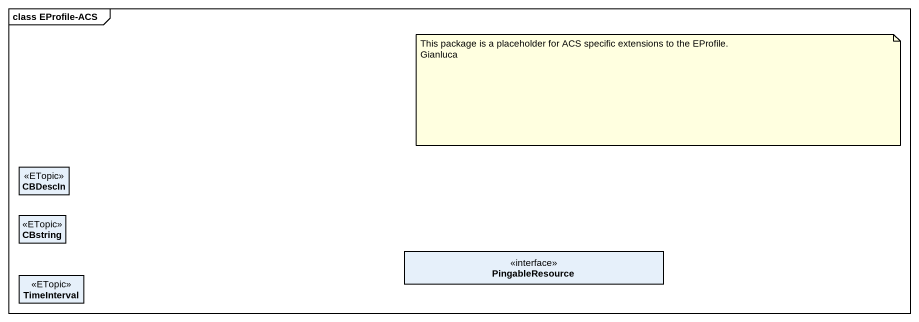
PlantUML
@startuml
mainframe class EProfile-ACS
hide circle
hide empty members
class CBDescIn <<ETopic>>
class CBstring <<ETopic>>
interface PingableResource
class TimeInterval <<ETopic>>
note as N1
  This package is a placeholder for ACS specific extensions to the EProfile.
  Gianluca
end note
@enduml
